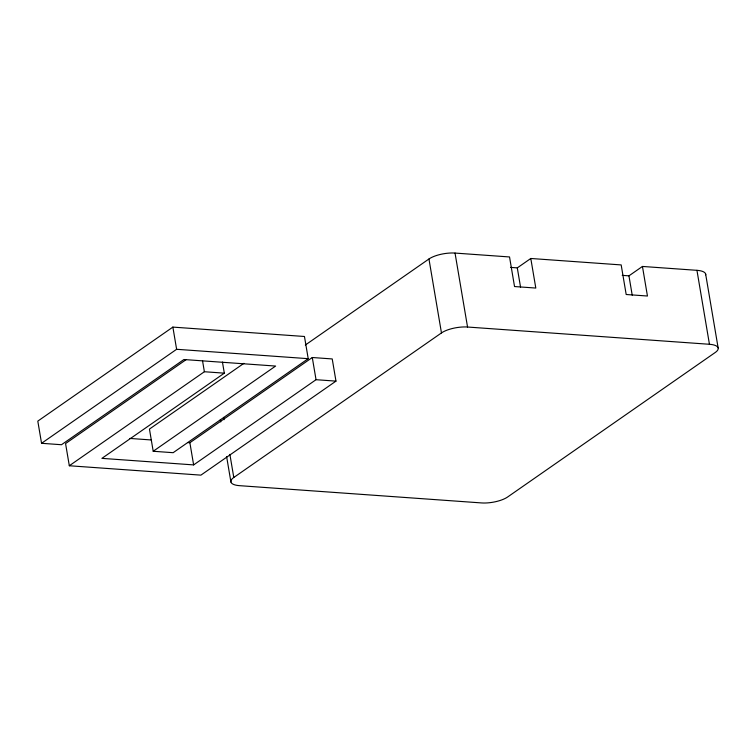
<?xml version="1.0" encoding="UTF-8"?>
<svg xmlns="http://www.w3.org/2000/svg" width="756" height="756" viewBox="0 0 756 756"><rect width="100%" height="100%" fill="white"/><g stroke="black" fill="none" stroke-linecap="round" stroke-linejoin="round"><path stroke-width="1.13" d="M153.203 451.266L173.143 452.693L308.212 358.675L304.46 336.486L172.869 327.102L37.8 421.12L41.552 443.3L61.491 444.726L183.897 359.525L275.609 366.065L153.203 451.266L149.452 429.077L243.905 363.334M41.552 443.3L176.62 349.291L308.212 358.675M186.165 359.62L65.564 443.564L69.316 465.753L200.907 475.137L335.976 381.128L332.224 358.939L312.285 357.512L189.879 442.714L187.526 442.553M69.316 465.753L204.385 371.735L224.324 373.162L222.444 362.067M224.324 373.162L101.918 458.363L193.63 464.902L316.036 379.701L335.976 381.128M305.32 345.038L428.954 258.987A19.136 6.483 -9.6 0 1 455.036 253.071L509.535 256.955L514.534 286.543L535.806 288.055L530.797 258.476L621.177 264.921L626.185 294.5L647.448 296.021L642.449 266.443L696.947 270.327A19.136 6.483 -9.6 0 1 705.688 274.834M510.574 267.397L517.293 267.879L530.797 258.476M233.793 477.48L441.466 332.933A19.136 6.483 -9.6 0 1 467.548 327.027L709.449 344.282A19.136 6.483 -9.6 0 1 715.27 352.466L507.597 497.013A19.136 6.483 -9.6 0 1 481.515 502.929L239.614 485.673A19.136 6.483 -9.6 0 1 233.793 477.48L229.881 454.375M622.226 275.364L628.945 275.836L642.449 266.443M129.909 438.442L151.077 439.945M705.631 273.984L718.143 347.94M696.947 270.327L709.449 344.282M628.945 275.836L632.214 295.18M517.293 267.879L520.563 287.214M455.036 253.071L467.548 327.027M428.954 258.987L441.466 332.933M312.285 357.512L316.036 379.701M223.625 417.397L224.022 419.712M220.365 419.618L220.761 421.924M226.62 456.586L230.92 482.016M202.513 360.64L204.385 371.735M172.869 327.102L176.62 349.291M189.879 442.714L193.63 464.902"/></g></svg>
